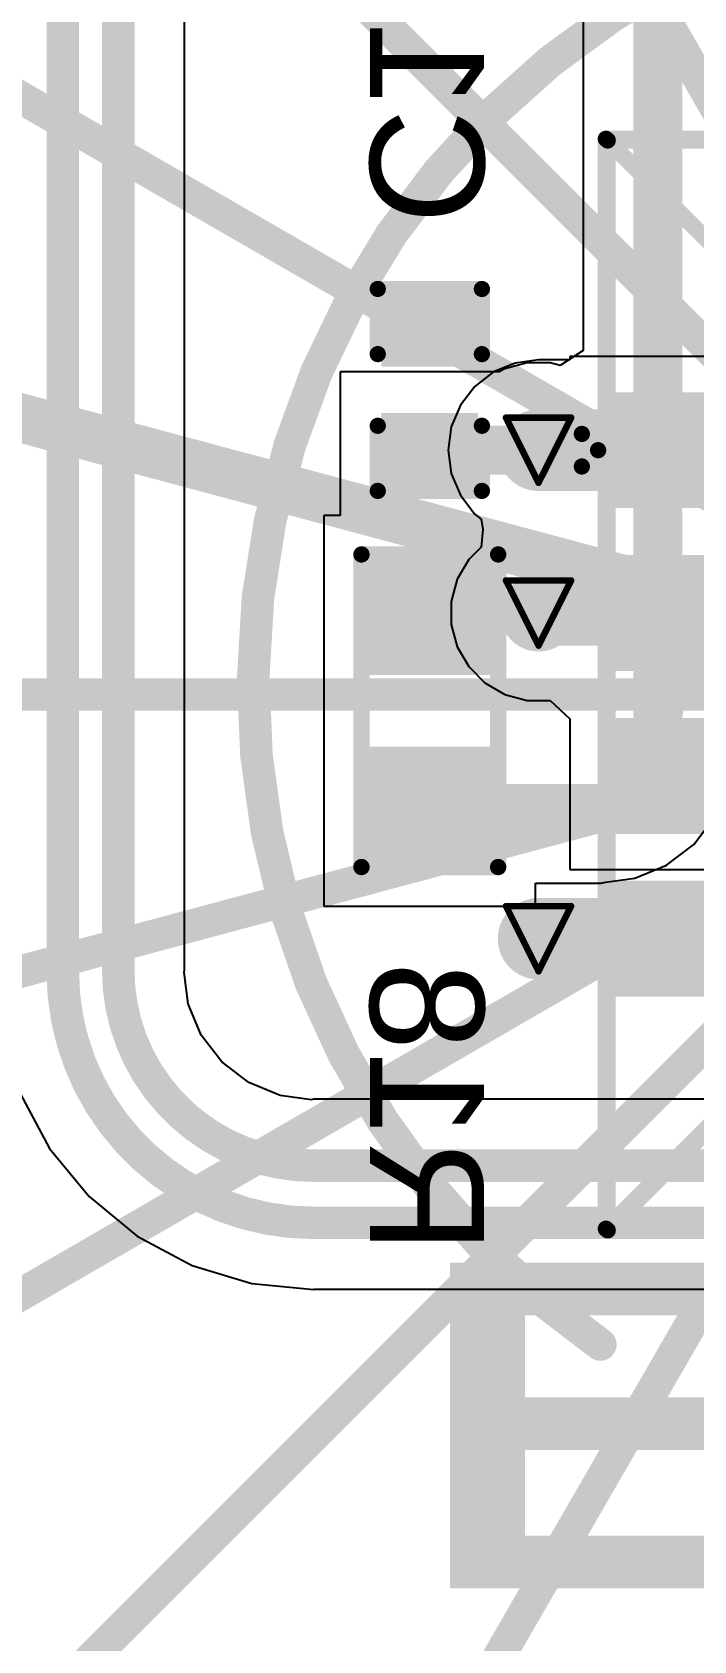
# Model space of a CAD drawing. Header units: inches. Extents: x -18 to 217, y -14 to 159.
# Drawn here: x 27.84 to 33, y 12.09 to 24.63 of the extents above; entities that cross this region are included whole.
import ezdxf

# ---------------------------------------------------------------- set-up
doc = ezdxf.new("R2010")
doc.units = ezdxf.units.IN
for name, color, linetype in [('Bottom Layer', 5, 'Continuous'), ('Bottom Overlay', 54, 'Continuous'), ('Bottom Paste', 16, 'Continuous'), ('Bottom Solder', 6, 'Continuous'), ('Dimension', 6, 'Continuous'), ('Drill Drawing', 1, 'Continuous'), ('Fabrication', 76, 'Continuous'), ('Mechanical 4', 56, 'Continuous'), ('Top Layer', 1, 'Continuous'), ('Top Overlay', 2, 'Continuous'), ('Top Paste', 8, 'Continuous'), ('Top Solder', 216, 'Continuous'), ('Via Holes', 16, 'Continuous')]:
    doc.layers.add(name, color=color, linetype=linetype)
doc.styles.add('Arial', font='', dxfattribs={"height": 0.2})
doc.styles.add('Arial Black_Bold', font='', dxfattribs={"height": 0.2})
doc.styles.get('Arial').set_extended_font_data('Arial')
doc.styles.get('Arial Black_Bold').set_extended_font_data('Arial Black', bold=True)

# ---------------------------------------------------------------- blocks, each defined once
blk = doc.blocks.new('SOP_8_48')
at = {"layer": 'Top Layer'}
for points in [[(-3.4, 2.255), (-2.1, 2.255), (-2.1, 1.555), (-3.4, 1.555)], [(2.1, 2.255), (3.4, 2.255), (3.4, 1.555), (2.1, 1.555)], [(-3.4, 0.985), (-2.1, 0.985), (-2.1, 0.285), (-3.4, 0.285)], [(2.1, 0.985), (3.4, 0.985), (3.4, 0.285), (2.1, 0.285)], [(-3.4, -0.285), (-2.1, -0.285), (-2.1, -0.985), (-3.4, -0.985)], [(2.1, -0.285), (3.4, -0.285), (3.4, -0.985), (2.1, -0.985)], [(-3.4, -1.555), (-2.1, -1.555), (-2.1, -2.255), (-3.4, -2.255)], [(2.1, -1.555), (3.4, -1.555), (3.4, -2.255), (2.1, -2.255)]]:
    blk.add_hatch(color=1, dxfattribs=at).paths.add_polyline_path(points)
at = {"layer": 'Top Overlay'}
blk.add_hatch(color=2, dxfattribs=at).paths.add_polyline_path([(-1.981, 1.473), (-1.702, 1.473), (-1.702, 2.134), (-1.981, 2.134)])
at = {"layer": 'Top Paste'}
for points in [[(-3.4, 2.255), (-2.1, 2.255), (-2.1, 1.555), (-3.4, 1.555)], [(2.1, 2.255), (3.4, 2.255), (3.4, 1.555), (2.1, 1.555)], [(-3.4, 0.985), (-2.1, 0.985), (-2.1, 0.285), (-3.4, 0.285)], [(2.1, 0.985), (3.4, 0.985), (3.4, 0.285), (2.1, 0.285)], [(-3.4, -0.285), (-2.1, -0.285), (-2.1, -0.985), (-3.4, -0.985)], [(2.1, -0.285), (3.4, -0.285), (3.4, -0.985), (2.1, -0.985)], [(-3.4, -1.555), (-2.1, -1.555), (-2.1, -2.255), (-3.4, -2.255)], [(2.1, -1.555), (3.4, -1.555), (3.4, -2.255), (2.1, -2.255)]]:
    blk.add_hatch(color=8, dxfattribs=at).paths.add_polyline_path(points)
at = {"layer": 'Top Solder'}
for points in [[(-3.502, 2.357), (-1.998, 2.357), (-1.998, 1.453), (-3.502, 1.453)], [(1.998, 2.357), (3.502, 2.357), (3.502, 1.453), (1.998, 1.453)], [(-3.502, 1.087), (-1.998, 1.087), (-1.998, 0.183), (-3.502, 0.183)], [(1.998, 1.087), (3.502, 1.087), (3.502, 0.183), (1.998, 0.183)], [(-3.502, -0.183), (-1.998, -0.183), (-1.998, -1.087), (-3.502, -1.087)], [(1.998, -0.183), (3.502, -0.183), (3.502, -1.087), (1.998, -1.087)], [(-3.502, -1.453), (-1.998, -1.453), (-1.998, -2.357), (-3.502, -2.357)], [(1.998, -1.453), (3.502, -1.453), (3.502, -2.357), (1.998, -2.357)]]:
    blk.add_hatch(color=216, dxfattribs=at).paths.add_polyline_path(points)
at = {"layer": 'Top Overlay', "const_width": 0.127}
for points in [[(-2.036, 2.362), (-2.036, 2.565)], [(-2.036, 2.565), (2.028, 2.565)], [(2.028, 2.362), (2.028, 2.565)], [(-3.687, 1.778), (-3.687, 2.032)], [(-3.687, 2.032), (-3.56, 1.905)], [(-3.687, 1.778), (-3.56, 1.905)], [(-2.036, -2.565), (-2.036, -2.362)], [(2.028, -2.565), (2.028, -2.362)], [(-2.036, -2.565), (2.028, -2.565)]]:
    blk.add_lwpolyline(points, dxfattribs=at)
at = {"layer": 'Top Overlay', "const_width": 0.0635}
for points in [[(-2.067, 2.565, 1), (-2.004, 2.565, 1)], [(-2.067, 2.565, 1), (-2.004, 2.565, 1)], [(1.997, 2.565, 1), (2.06, 2.565, 1)], [(1.997, 2.565, 1), (2.06, 2.565, 1)], [(-2.067, 2.362, 1), (-2.004, 2.362, 1)], [(1.997, 2.362, 1), (2.06, 2.362, 1)], [(-3.718, 2.032, 1), (-3.655, 2.032, 1)], [(-3.718, 2.032, 1), (-3.655, 2.032, 1)], [(-3.591, 1.905, 1), (-3.528, 1.905, 1)], [(-3.591, 1.905, 1), (-3.528, 1.905, 1)], [(-3.718, 1.778, 1), (-3.655, 1.778, 1)], [(-3.718, 1.778, 1), (-3.655, 1.778, 1)], [(-2.067, -2.362, 1), (-2.004, -2.362, 1)], [(1.997, -2.362, 1), (2.06, -2.362, 1)], [(-2.067, -2.565, 1), (-2.004, -2.565, 1)], [(-2.067, -2.565, 1), (-2.004, -2.565, 1)], [(1.997, -2.565, 1), (2.06, -2.565, 1)], [(1.997, -2.565, 1), (2.06, -2.565, 1)]]:
    blk.add_lwpolyline(points, format="xyb", close=True, dxfattribs=at)
blk = doc.blocks.new('R___0603_B_53')
at = {"layer": 'Bottom Layer'}
for points in [[(-1.143, -0.445), (-1.143, 0.445), (-0.381, 0.445), (-0.381, -0.445)], [(0.381, -0.445), (0.381, 0.445), (1.143, 0.445), (1.143, -0.445)]]:
    blk.add_hatch(color=5, dxfattribs=at).paths.add_polyline_path(points)
at = {"layer": 'Bottom Paste'}
for points in [[(-1.143, -0.445), (-1.143, 0.445), (-0.381, 0.445), (-0.381, -0.445)], [(0.381, -0.445), (0.381, 0.445), (1.143, 0.445), (1.143, -0.445)]]:
    blk.add_hatch(color=16, dxfattribs=at).paths.add_polyline_path(points)
at = {"layer": 'Bottom Solder'}
for points in [[(-1.245, -0.546), (-1.245, 0.546), (-0.279, 0.546), (-0.279, -0.546)], [(0.279, -0.546), (0.279, 0.546), (1.245, 0.546), (1.245, -0.546)]]:
    blk.add_hatch(color=6, dxfattribs=at).paths.add_polyline_path(points)
at = {"layer": 'Bottom Overlay', "const_width": 0.127}
for points in [[(1.219, 0.533), (-1.219, 0.533)], [(-1.219, 0.533), (-1.219, -0.533)], [(1.219, 0.533), (1.219, -0.533)], [(1.219, -0.533), (-1.219, -0.533)]]:
    blk.add_lwpolyline(points, dxfattribs=at)
at = {"layer": 'Bottom Overlay', "const_width": 0.0635}
for points in [[(-1.251, 0.533, 1), (-1.187, 0.533, 1)], [(-1.251, 0.533, 1), (-1.187, 0.533, 1)], [(1.187, 0.533, 1), (1.251, 0.533, 1)], [(1.187, 0.533, 1), (1.251, 0.533, 1)], [(-1.251, -0.533, 1), (-1.187, -0.533, 1)], [(-1.251, -0.533, 1), (-1.187, -0.533, 1)], [(1.187, -0.533, 1), (1.251, -0.533, 1)], [(1.187, -0.533, 1), (1.251, -0.533, 1)]]:
    blk.add_lwpolyline(points, format="xyb", close=True, dxfattribs=at)
blk = doc.blocks.new('C___0402_B_76')
at = {"layer": 'Bottom Layer'}
for points in [[(-0.241, 0.318), (-0.241, -0.318), (-0.699, -0.318), (-0.699, 0.318)], [(0.698, 0.318), (0.698, -0.318), (0.241, -0.318), (0.241, 0.318)]]:
    blk.add_hatch(color=5, dxfattribs=at).paths.add_polyline_path(points)
at = {"layer": 'Bottom Paste'}
for points in [[(-0.241, 0.318), (-0.241, -0.318), (-0.699, -0.318), (-0.699, 0.318)], [(0.698, 0.318), (0.698, -0.318), (0.241, -0.318), (0.241, 0.318)]]:
    blk.add_hatch(color=16, dxfattribs=at).paths.add_polyline_path(points)
at = {"layer": 'Bottom Solder'}
for points in [[(-0.181, 0.377), (-0.181, -0.377), (-0.759, -0.377), (-0.759, 0.377)], [(0.758, 0.377), (0.758, -0.377), (0.181, -0.377), (0.181, 0.377)]]:
    blk.add_hatch(color=6, dxfattribs=at).paths.add_polyline_path(points)
at = {"layer": 'Bottom Overlay', "const_width": 0.127}
for points in [[(-0.787, -0.406), (-0.787, 0.406)], [(-0.787, 0.406), (-0.279, 0.406)], [(0.787, 0.406), (0.279, 0.406)], [(0.787, -0.406), (0.787, 0.406)], [(-0.787, -0.406), (-0.279, -0.406)], [(0.279, -0.406), (0.787, -0.406)]]:
    blk.add_lwpolyline(points, dxfattribs=at)
at = {"layer": 'Bottom Overlay', "const_width": 0.0635}
for points in [[(-0.819, 0.406, 1), (-0.756, 0.406, 1)], [(-0.819, 0.406, 1), (-0.756, 0.406, 1)], [(-0.311, 0.406, 1), (-0.248, 0.406, 1)], [(0.248, 0.406, 1), (0.311, 0.406, 1)], [(0.756, 0.406, 1), (0.819, 0.406, 1)], [(0.756, 0.406, 1), (0.819, 0.406, 1)], [(-0.819, -0.406, 1), (-0.756, -0.406, 1)], [(-0.819, -0.406, 1), (-0.756, -0.406, 1)], [(-0.311, -0.406, 1), (-0.248, -0.406, 1)], [(0.248, -0.406, 1), (0.311, -0.406, 1)], [(0.756, -0.406, 1), (0.819, -0.406, 1)], [(0.756, -0.406, 1), (0.819, -0.406, 1)]]:
    blk.add_lwpolyline(points, format="xyb", close=True, dxfattribs=at)

msp = doc.modelspace()

# ---------------------------------------------------------------- hatches: boundary and pattern name
at = {"layer": 'Bottom Layer'}
h = msp.add_hatch(color=5, dxfattribs=at)
edge = h.paths.add_edge_path()
edge.add_arc((31.786, 21.372), 0.3, 0, 360)
h = msp.add_hatch(color=5, dxfattribs=at)
edge = h.paths.add_edge_path()
edge.add_arc((31.786, 20.102), 0.3, 0, 360)
h = msp.add_hatch(color=5, dxfattribs=at)
edge = h.paths.add_edge_path()
edge.add_arc((31.786, 17.562), 0.3, 0, 360)
at = {"layer": 'Top Layer'}
h = msp.add_hatch(color=1, dxfattribs=at)
edge = h.paths.add_edge_path()
edge.add_arc((31.786, 21.372), 0.3, 0, 360)
h = msp.add_hatch(color=1, dxfattribs=at)
edge = h.paths.add_edge_path()
edge.add_arc((31.786, 20.102), 0.3, 0, 360)
h = msp.add_hatch(color=1, dxfattribs=at)
edge = h.paths.add_edge_path()
edge.add_arc((31.786, 17.562), 0.3, 0, 360)
at = {"layer": 'Via Holes'}
h = msp.add_hatch(color=7, dxfattribs=at)
edge = h.paths.add_edge_path()
edge.add_arc((31.786, 21.372), 0.15, 0, 360)
h = msp.add_hatch(color=7, dxfattribs=at)
edge = h.paths.add_edge_path()
edge.add_arc((31.786, 20.102), 0.15, 0, 360)
h = msp.add_hatch(color=7, dxfattribs=at)
edge = h.paths.add_edge_path()
edge.add_arc((31.786, 17.562), 0.15, 0, 360)

# ---------------------------------------------------------------- linework, layer by layer
at = {"layer": 'Bottom Layer'}
for p, q in [((32.133, 28.107), (32.133, 22.149)), ((32.133, 22.149), (31.955, 22.032)), ((31.48, 21.982), (30.239, 21.982)), ((30.239, 21.982), (30.239, 20.864)), ((31.523, 22.007), (31.48, 21.982)), ((31.696, 22.053), (31.523, 22.007)), ((31.876, 22.053), (31.696, 22.053)), ((31.955, 22.032), (31.876, 22.053)), ((30.239, 20.864), (30.112, 20.864)), ((30.112, 20.864), (30.112, 19.34)), ((30.112, 19.34), (30.112, 17.816)), ((32.996, 18.297), (33.159, 18.509)), ((32.784, 18.135), (32.996, 18.297)), ((32.538, 18.033), (32.784, 18.135)), ((31.763, 17.816), (31.763, 17.995)), ((31.763, 17.995), (32.273, 17.995)), ((32.273, 17.995), (32.309, 18.002)), ((32.309, 18.002), (32.538, 18.033)), ((30.112, 17.816), (31.763, 17.816))]:
    msp.add_line(p, q, dxfattribs=at)
for points, const_width in [([(32.716, 20.864), (32.716, 34.393)], 0.381), ([(30.938, 21.372), (31.786, 21.372)], 0.381), ([(31.786, 21.372), (32.335, 21.372)], 0.381), ([(32.716, 19.021), (32.716, 20.991)], 0.381), ([(30.633, 20.102), (31.786, 20.102)], 0.254), ([(30.938, 18.578), (32.273, 18.578)], 0.381)]:
    msp.add_lwpolyline(points, dxfattribs=dict(at, const_width=const_width))
at = {"layer": 'Bottom Layer', "const_width": 0.381}
for points in [[(32.716, 21.753, -0.414214), (32.335, 21.372)], [(32.335, 21.372, -0.414214), (32.716, 20.991)], [(33.281, 19.825, -0.414214), (32.716, 20.391)], [(32.716, 19.26, -0.414214), (33.281, 19.825)], [(32.716, 19.021, -0.414214), (32.273, 18.578)]]:
    msp.add_lwpolyline(points, format="xyb", dxfattribs=at)
at = {"layer": 'Bottom Layer'}
for points, const_width in [([(32.62, 21.753, 1), (32.811, 21.753, 1)], 0.191), ([(30.842, 21.372, 1), (31.033, 21.372, 1)], 0.191), ([(31.691, 21.372, 1), (31.881, 21.372, 1)], 0.191), ([(31.691, 21.372, 1), (31.881, 21.372, 1)], 0.191), ([(32.239, 21.372, 1), (32.43, 21.372, 1)], 0.191), ([(32.239, 21.372, 1), (32.43, 21.372, 1)], 0.191), ([(32.239, 21.372, 1), (32.43, 21.372, 1)], 0.191), ([(32.62, 20.991, 1), (32.811, 20.991, 1)], 0.191), ([(32.62, 20.991, 1), (32.811, 20.991, 1)], 0.191), ([(32.62, 20.864, 1), (32.811, 20.864, 1)], 0.191), ([(32.62, 20.391, 1), (32.811, 20.391, 1)], 0.191), ([(30.569, 20.102, 1), (30.696, 20.102, 1)], 0.127), ([(31.722, 20.102, 1), (31.849, 20.102, 1)], 0.127), ([(32.62, 19.26, 1), (32.811, 19.26, 1)], 0.191), ([(32.62, 19.021, 1), (32.811, 19.021, 1)], 0.191), ([(32.62, 19.021, 1), (32.811, 19.021, 1)], 0.191), ([(30.842, 18.578, 1), (31.033, 18.578, 1)], 0.191), ([(32.177, 18.578, 1), (32.368, 18.578, 1)], 0.191), ([(32.177, 18.578, 1), (32.368, 18.578, 1)], 0.191)]:
    msp.add_lwpolyline(points, format="xyb", close=True, dxfattribs=dict(at, const_width=const_width))
at = {"layer": 'Dimension'}
for points, const_width in [([(21.817, 43.704), (50.067, -5.227)], 0.254), ([(22.333, -3.876), (47.833, 40.291)], 0.254), ([(17.944, 37.336), (55.362, -0.082)], 0.254), ([(16.654, 0.307), (52.716, 36.37)], 0.254), ([(11.511, 5.4), (60.306, 33.609)], 0.254), ([(15.044, 31.457), (58.345, 6.457)], 0.254), ([(11.03, 12.827), (59.327, 25.768)], 0.254), ([(12.303, 25.762), (61.168, 12.669)], 0.381), ([(11.711, 19.467), (61.711, 19.467)], 0.254)]:
    msp.add_lwpolyline(points, dxfattribs=dict(at, const_width=const_width))
at = {"layer": 'Dimension', "const_width": 0.254}
for points in [[(58.31, 19.467, 1), (13.31, 19.467, 1)], [(54.56, 19.467, 1), (17.06, 19.467, 1)]]:
    msp.add_lwpolyline(points, format="xyb", close=True, dxfattribs=at)
at = {"layer": 'Drill Drawing', "const_width": 0.0508}
for points in [[(31.532, 21.626), (32.04, 21.626)], [(31.532, 21.626), (31.786, 21.118)], [(31.786, 21.118), (32.04, 21.626)], [(31.532, 20.356), (32.04, 20.356)], [(31.532, 20.356), (31.786, 19.848)], [(31.786, 19.848), (32.04, 20.356)], [(31.532, 17.816), (32.04, 17.816)], [(31.532, 17.816), (31.786, 17.308)], [(31.786, 17.308), (32.04, 17.816)]]:
    msp.add_lwpolyline(points, dxfattribs=at)
at = {"layer": 'Drill Drawing', "const_width": 0.0254}
for points in [[(31.519, 21.626, 1), (31.545, 21.626, 1)], [(31.519, 21.626, 1), (31.545, 21.626, 1)], [(32.027, 21.626, 1), (32.053, 21.626, 1)], [(32.027, 21.626, 1), (32.053, 21.626, 1)], [(31.773, 21.118, 1), (31.799, 21.118, 1)], [(31.773, 21.118, 1), (31.799, 21.118, 1)], [(31.519, 20.356, 1), (31.545, 20.356, 1)], [(31.519, 20.356, 1), (31.545, 20.356, 1)], [(32.027, 20.356, 1), (32.053, 20.356, 1)], [(32.027, 20.356, 1), (32.053, 20.356, 1)], [(31.773, 19.848, 1), (31.799, 19.848, 1)], [(31.773, 19.848, 1), (31.799, 19.848, 1)], [(31.519, 17.816, 1), (31.545, 17.816, 1)], [(31.519, 17.816, 1), (31.545, 17.816, 1)], [(32.027, 17.816, 1), (32.053, 17.816, 1)], [(32.027, 17.816, 1), (32.053, 17.816, 1)], [(31.773, 17.308, 1), (31.799, 17.308, 1)], [(31.773, 17.308, 1), (31.799, 17.308, 1)]]:
    msp.add_lwpolyline(points, format="xyb", close=True, dxfattribs=at)
at = {"layer": 'Fabrication', "const_width": 0.0127}
for points in [[(22.395, 23.55, -0.436929), (40.83, 32.619)], [(22.395, 23.55, -0.436929), (40.83, 32.619)], [(53.194, 31.333, -1.1671), (15.675, 13.587)], [(53.194, 31.333, -1.1671), (15.675, 13.587)], [(53.194, 31.333, -1.1671), (15.675, 13.587)], [(53.194, 31.333, -1.1671), (15.675, 13.587)], [(54.511, 31.138, -1.205705), (14.177, 15.55)], [(54.511, 31.138, -1.205705), (14.177, 15.55)], [(46.068, 30.495, -1.250986), (21.846, 14.074)], [(46.068, 30.495, -1.250986), (21.846, 14.074)], [(46.068, 30.495, -1.250986), (21.846, 14.074)], [(46.068, 30.495, -1.250986), (21.846, 14.074)], [(44.83, 30.257, -1.342703), (22.394, 15.55)]]:
    msp.add_lwpolyline(points, format="xyb", dxfattribs=at)
at = {"layer": 'Fabrication', "const_width": 0.127}
for points in [[(32.311, 23.8), (37.94, 23.8)], [(32.311, 23.8), (37.94, 23.8)], [(32.311, 23.8), (37.94, 23.8)], [(32.311, 23.8), (37.94, 23.8)], [(32.311, 15.3), (32.311, 23.8)], [(32.311, 15.3), (32.311, 23.8)], [(32.311, 15.3), (32.311, 23.8)], [(32.311, 15.3), (32.311, 23.8)], [(32.311, 23.8), (33.311, 22.8)], [(32.311, 23.8), (33.311, 22.8)], [(32.325, 23.788), (37.953, 23.788)], [(32.325, 23.788), (37.953, 23.788)], [(32.325, 23.788), (37.953, 23.788)], [(32.325, 23.788), (37.953, 23.788)], [(32.325, 15.288), (32.325, 23.788)], [(32.325, 15.288), (32.325, 23.788)], [(32.325, 15.288), (32.325, 23.788)], [(32.325, 15.288), (32.325, 23.788)], [(32.325, 23.788), (33.325, 22.788)], [(32.325, 23.788), (33.325, 22.788)], [(32.311, 15.3), (33.311, 16.3)], [(32.311, 15.3), (33.311, 16.3)], [(32.325, 15.288), (33.325, 16.288)], [(32.325, 15.288), (33.325, 16.288)], [(32.311, 15.3), (39.311, 15.3)], [(32.311, 15.3), (39.311, 15.3)], [(32.311, 15.3), (39.311, 15.3)], [(32.311, 15.3), (39.311, 15.3)], [(32.325, 15.288), (39.325, 15.288)], [(32.325, 15.288), (39.325, 15.288)], [(32.325, 15.288), (39.325, 15.288)], [(32.325, 15.288), (39.325, 15.288)]]:
    msp.add_lwpolyline(points, dxfattribs=at)
at = {"layer": 'Fabrication', "const_width": 0.0635}
for points in [[(32.279, 23.8, 1), (32.343, 23.8, 1)], [(32.279, 23.8, 1), (32.343, 23.8, 1)], [(32.279, 23.8, 1), (32.343, 23.8, 1)], [(32.279, 23.8, 1), (32.343, 23.8, 1)], [(32.279, 23.8, 1), (32.343, 23.8, 1)], [(32.279, 23.8, 1), (32.343, 23.8, 1)], [(32.279, 23.8, 1), (32.343, 23.8, 1)], [(32.279, 23.8, 1), (32.343, 23.8, 1)], [(32.279, 23.8, 1), (32.343, 23.8, 1)], [(32.279, 23.8, 1), (32.343, 23.8, 1)], [(32.293, 23.788, 1), (32.357, 23.788, 1)], [(32.293, 23.788, 1), (32.357, 23.788, 1)], [(32.293, 23.788, 1), (32.357, 23.788, 1)], [(32.293, 23.788, 1), (32.357, 23.788, 1)], [(32.293, 23.788, 1), (32.357, 23.788, 1)], [(32.293, 23.788, 1), (32.357, 23.788, 1)], [(32.293, 23.788, 1), (32.357, 23.788, 1)], [(32.293, 23.788, 1), (32.357, 23.788, 1)], [(32.293, 23.788, 1), (32.357, 23.788, 1)], [(32.293, 23.788, 1), (32.357, 23.788, 1)], [(32.279, 15.3, 1), (32.343, 15.3, 1)], [(32.279, 15.3, 1), (32.343, 15.3, 1)], [(32.279, 15.3, 1), (32.343, 15.3, 1)], [(32.279, 15.3, 1), (32.343, 15.3, 1)], [(32.279, 15.3, 1), (32.343, 15.3, 1)], [(32.279, 15.3, 1), (32.343, 15.3, 1)], [(32.279, 15.3, 1), (32.343, 15.3, 1)], [(32.279, 15.3, 1), (32.343, 15.3, 1)], [(32.279, 15.3, 1), (32.343, 15.3, 1)], [(32.279, 15.3, 1), (32.343, 15.3, 1)], [(32.293, 15.288, 1), (32.357, 15.288, 1)], [(32.293, 15.288, 1), (32.357, 15.288, 1)], [(32.293, 15.288, 1), (32.357, 15.288, 1)], [(32.293, 15.288, 1), (32.357, 15.288, 1)], [(32.293, 15.288, 1), (32.357, 15.288, 1)], [(32.293, 15.288, 1), (32.357, 15.288, 1)], [(32.293, 15.288, 1), (32.357, 15.288, 1)], [(32.293, 15.288, 1), (32.357, 15.288, 1)], [(32.293, 15.288, 1), (32.357, 15.288, 1)], [(32.293, 15.288, 1), (32.357, 15.288, 1)]]:
    msp.add_lwpolyline(points, format="xyb", close=True, dxfattribs=at)
at = {"layer": 'Mechanical 4', "const_width": 0.0127}
for points in [[(50.811, 19.55, 1), (20.811, 19.55, 1)], [(50.811, 19.55, 1), (20.811, 19.55, 1)], [(50.811, 19.55, 1), (20.811, 19.55, 1)], [(50.811, 19.55, 1), (20.811, 19.55, 1)], [(50.825, 19.538, 1), (20.825, 19.538, 1)], [(50.825, 19.538, 1), (20.825, 19.538, 1)], [(50.825, 19.538, 1), (20.825, 19.538, 1)], [(50.825, 19.538, 1), (20.825, 19.538, 1)]]:
    msp.add_lwpolyline(points, format="xyb", close=True, dxfattribs=at)
at = {"layer": 'Top Layer'}
for p, q in [((29.026, 17.317), (29.026, 30.198)), ((34.091, 22.103), (32.029, 22.103)), ((32.029, 22.103), (32.029, 22.076)), ((31.434, 21.982), (31.288, 21.87)), ((31.604, 22.052), (31.434, 21.982)), ((31.786, 22.076), (31.604, 22.052)), ((32.029, 22.076), (31.786, 22.076)), ((31.288, 21.87), (31.176, 21.724)), ((31.176, 21.724), (31.105, 21.554)), ((31.105, 21.554), (31.081, 21.372)), ((31.081, 21.372), (31.105, 21.19)), ((31.105, 21.19), (31.176, 21.02)), ((31.176, 21.02), (31.288, 20.874)), ((31.288, 20.874), (31.338, 20.835)), ((31.338, 20.835), (31.351, 20.753)), ((31.351, 20.753), (31.338, 20.617)), ((31.338, 20.617), (31.241, 20.52)), ((31.241, 20.52), (31.151, 20.365)), ((31.151, 20.365), (31.105, 20.192)), ((31.105, 20.192), (31.105, 20.012)), ((31.105, 20.012), (31.151, 19.839)), ((31.151, 19.839), (31.241, 19.684)), ((31.241, 19.684), (31.368, 19.557)), ((31.368, 19.557), (31.523, 19.467)), ((31.523, 19.467), (31.696, 19.421)), ((31.696, 19.421), (31.876, 19.421)), ((31.876, 19.421), (32.029, 19.278)), ((32.029, 19.278), (32.029, 18.101)), ((32.029, 18.101), (34.091, 18.101)), ((29.022, 17.299), (29.026, 17.317)), ((29.054, 17.055), (29.022, 17.299)), ((29.155, 16.81), (29.054, 17.055)), ((29.316, 16.601), (29.155, 16.81)), ((29.526, 16.44), (29.316, 16.601)), ((29.77, 16.338), (29.526, 16.44)), ((27.744, 16.355), (27.973, 15.926)), ((30.015, 16.306), (29.77, 16.338)), ((30.033, 16.31), (30.015, 16.306)), ((35.991, 16.31), (30.033, 16.31)), ((27.973, 15.926), (28.281, 15.551)), ((28.281, 15.551), (28.657, 15.243)), ((28.657, 15.243), (29.085, 15.014)), ((29.085, 15.014), (29.549, 14.873)), ((29.549, 14.873), (30.033, 14.826)), ((30.033, 14.826), (30.033, 14.828)), ((30.033, 14.828), (30.035, 14.828)), ((30.033, 14.826), (30.033, 14.826)), ((30.035, 14.828), (36.168, 14.828))]:
    msp.add_line(p, q, dxfattribs=at)
for points, const_width in [([(23.96, 38.675, -0.53877), (58.062, 22.885)], 2.032), ([(30.033, 15.792, -0.414214), (28.508, 17.317)], 0.254), ([(30.033, 15.346, -0.414214), (28.076, 17.302)], 0.254)]:
    msp.add_lwpolyline(points, format="xyb", dxfattribs=dict(at, const_width=const_width))
for points, const_width in [([(28.076, 17.303), (28.076, 30.196)], 0.254), ([(28.508, 17.317), (28.508, 30.198)], 0.254), ([(31.786, 21.372), (33.06, 21.372)], 0.635), ([(31.786, 20.102), (33.06, 20.102)], 0.508), ([(31.786, 17.562), (33.06, 17.562)], 0.635), ([(28.076, 17.302), (28.076, 17.303)], 0.254), ([(30.033, 15.792), (36.068, 15.792)], 0.254), ([(30.033, 15.346), (30.034, 15.346)], 0.254), ([(30.034, 15.346), (36.168, 15.346)], 0.254)]:
    msp.add_lwpolyline(points, dxfattribs=dict(at, const_width=const_width))
for points, const_width in [([(31.627, 21.372, 1), (31.945, 21.372, 1)], 0.318), ([(32.902, 21.372, 1), (33.219, 21.372, 1)], 0.318), ([(31.659, 20.102, 1), (31.913, 20.102, 1)], 0.254), ([(32.933, 20.102, 1), (33.187, 20.102, 1)], 0.254), ([(31.627, 17.562, 1), (31.945, 17.562, 1)], 0.318), ([(32.902, 17.562, 1), (33.219, 17.562, 1)], 0.318), ([(28.444, 17.317, 1), (28.571, 17.317, 1)], 0.127), ([(28.444, 17.317, 1), (28.571, 17.317, 1)], 0.127), ([(28.012, 17.303, 1), (28.139, 17.303, 1)], 0.127), ([(28.012, 17.303, 1), (28.139, 17.303, 1)], 0.127), ([(28.012, 17.302, 1), (28.139, 17.302, 1)], 0.127), ([(28.012, 17.302, 1), (28.139, 17.302, 1)], 0.127), ([(29.969, 15.792, 1), (30.096, 15.792, 1)], 0.127), ([(29.969, 15.792, 1), (30.096, 15.792, 1)], 0.127), ([(29.969, 15.346, 1), (30.096, 15.346, 1)], 0.127), ([(29.969, 15.346, 1), (30.096, 15.346, 1)], 0.127), ([(29.971, 15.346, 1), (30.098, 15.346, 1)], 0.127), ([(29.971, 15.346, 1), (30.098, 15.346, 1)], 0.127)]:
    msp.add_lwpolyline(points, format="xyb", close=True, dxfattribs=dict(at, const_width=const_width))
at = {"layer": 'Top Overlay'}
for points, const_width in [([(50.81, 19.467, 1), (20.81, 19.467, 1)], 0.254), ([(32.204, 14.397, 1), (32.331, 14.397, 1)], 0.127)]:
    msp.add_lwpolyline(points, format="xyb", close=True, dxfattribs=dict(at, const_width=const_width))
at = {"layer": 'Top Overlay', "const_width": 0.254}
msp.add_lwpolyline([(32.268, 14.397, -3.227024), (39.339, 14.383)], format="xyb", dxfattribs=at)

# ---------------------------------------------------------------- block references
for name, p, rotation in [('C___0402_B_76', (30.938, 21.842), 270), ('R___0603_B_53', (30.938, 19.34), 90)]:
    msp.add_blockref(name, p, dxfattribs=dict(rotation=rotation))
msp.add_blockref('SOP_8_48', (35.81, 19.467))

# ---------------------------------------------------------------- texts
at = {"layer": 'Bottom Overlay', "style": 'Arial', "text_generation_flag": 2}
for s, p in [('C19', (30.472, 23.135)), ('R18', (30.472, 15.104))]:
    msp.add_text(s, height=0.889, rotation=270, dxfattribs=at).set_placement(p)
at = {"layer": 'Top Overlay', "style": 'Arial Black_Bold'}
msp.add_text('ENCODER', height=2.54, rotation=360, dxfattribs=at).set_placement((30.823, 12.495))

doc.saveas('drawing.dxf')
